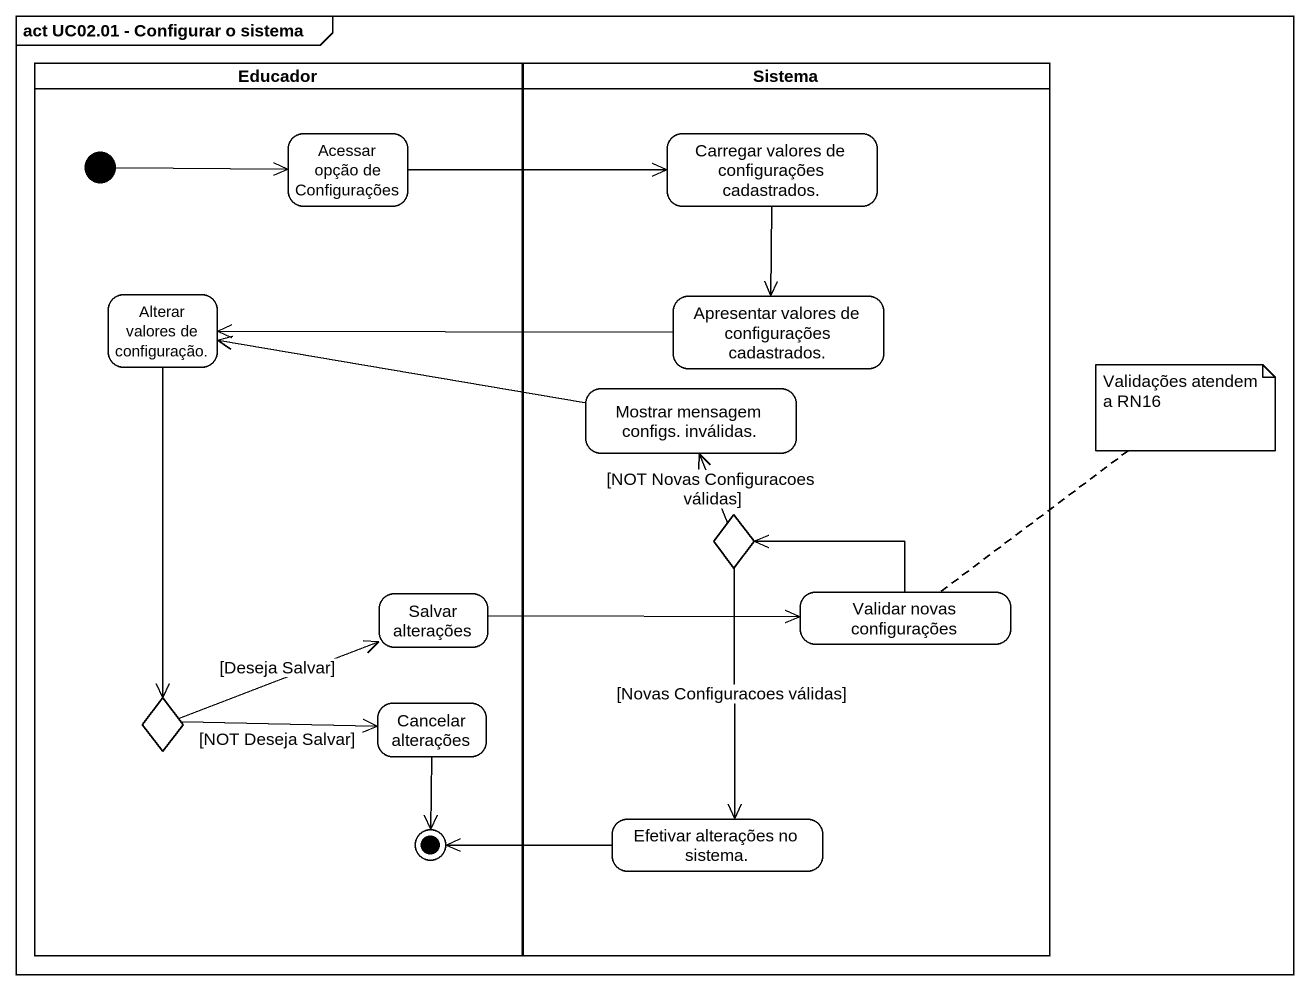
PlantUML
@startuml
mainframe act UC02.01 - Configurar o sistema
hide empty description
state Educador <<partition>> {
  state "Acessar opção de Configurações" as Acessar_opção_de
  state "Alterar valores de configuração." as Alterar_valores_de
  state "Salvar alterações" as Salvar_alterações
  state choice2 <<choice>>
  state "Cancelar alterações" as Cancelar_alterações
  state final1 <<end>>
  [*] -right-> Acessar_opção_de
}
state Sistema <<partition>> {
  state "Carregar valores de configurações cadastrados." as Carregar_valores_de
  state "Apresentar valores de configurações cadastrados." as Apresentar_valores_de
  state "Mostrar mensagem configs. inválidas." as Mostrar_mensagem_configs
  state choice1 <<choice>>
  state "Validar novas configurações" as Validar_novas_configurações
  state "Efetivar alterações no sistema." as Efetivar_alterações_no
}
Acessar_opção_de -right-> Carregar_valores_de
Carregar_valores_de --> Apresentar_valores_de
Alterar_valores_de --> choice2
Apresentar_valores_de -left-> Alterar_valores_de
Mostrar_mensagem_configs -left-> Alterar_valores_de
choice1 -up-> Mostrar_mensagem_configs : [NOT Novas Configuracoes válidas]
choice1 --> Efetivar_alterações_no : [Novas Configuracoes válidas]
Salvar_alterações -right-> Validar_novas_configurações
Validar_novas_configurações -left-> choice1
choice2 -right-> Salvar_alterações : [Deseja Salvar]
choice2 -right-> Cancelar_alterações : [NOT Deseja Salvar]
Cancelar_alterações --> final1
Efetivar_alterações_no -left-> final1
note top of Validar_novas_configurações : Validações atendem a RN16
@enduml
